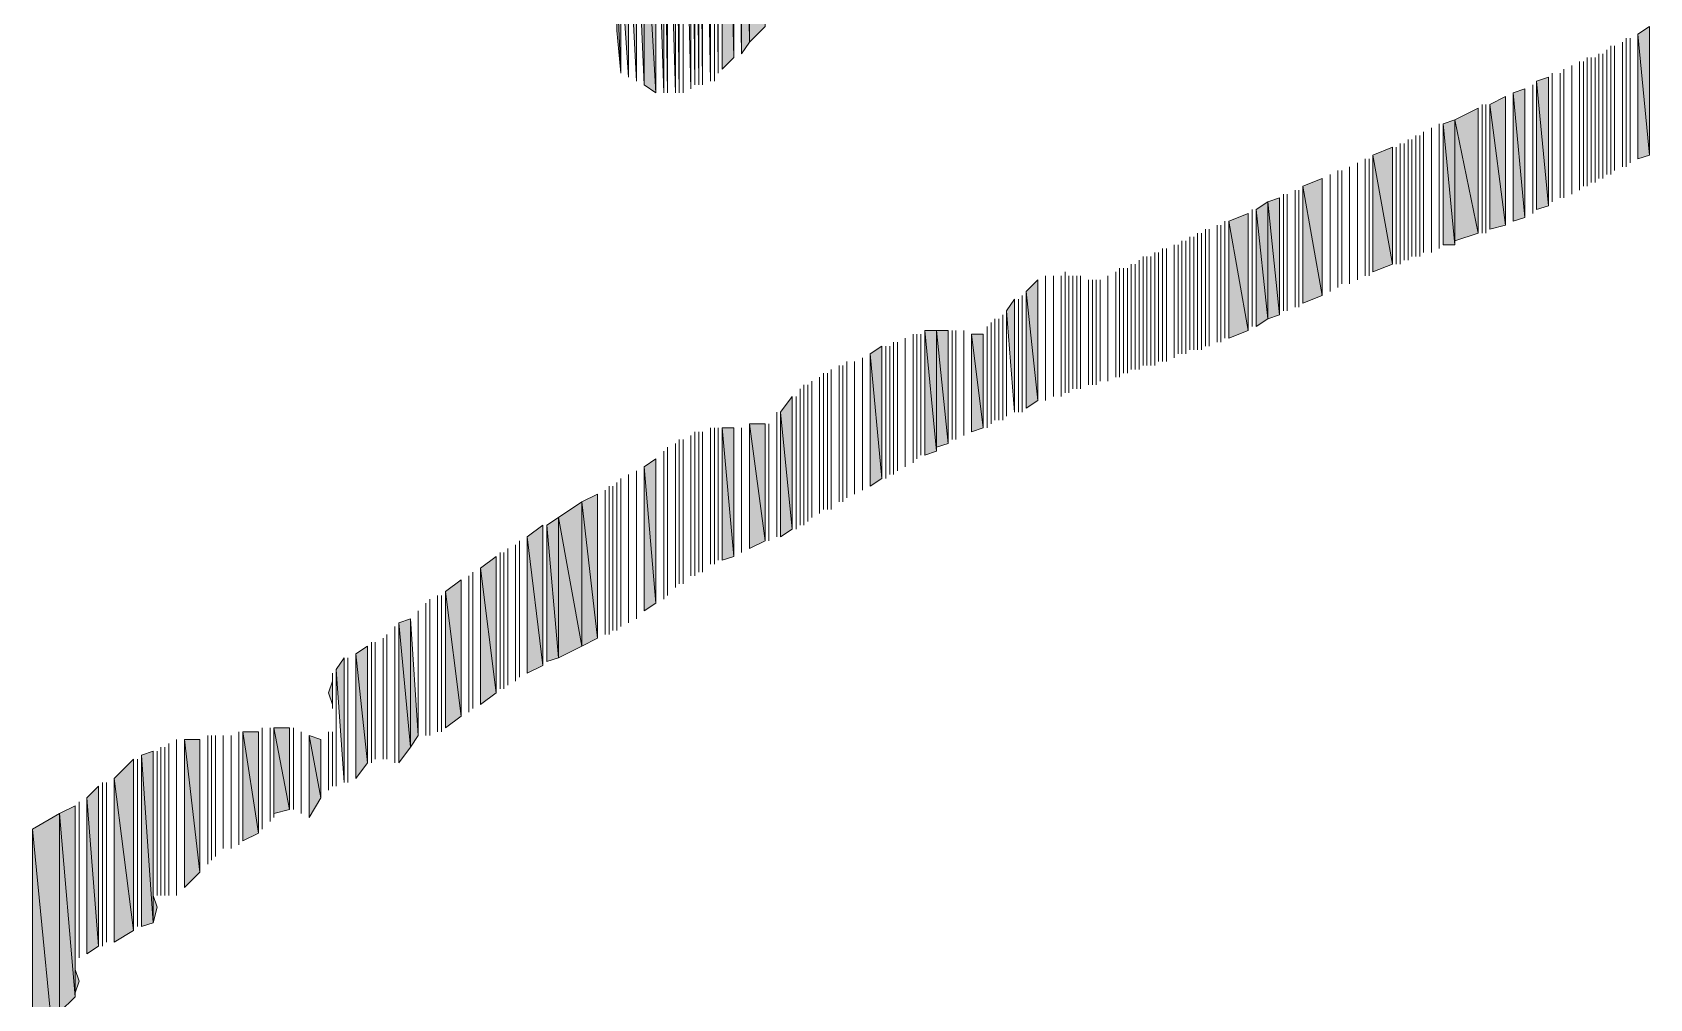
# Model space of a CAD drawing. Header units: millimetres. Extents: x -30643 to 86172, y -19411 to 63186.
# Drawn here: x 82492.8 to 82784.9, y -472.2 to -297.7 of the extents above; entities that cross this region are included whole.
import ezdxf

# ---------------------------------------------------------------- set-up
doc = ezdxf.new("R2010")
doc.units = ezdxf.units.MM

msp = doc.modelspace()

# ---------------------------------------------------------------- hatches: boundary and pattern name
h = msp.add_hatch(color=0)
h.dxf.hatch_style = 2
h.paths.add_polyline_path([(82622.3, -299.45), (82622.3, -202.34), (82620.89, -206.56)])
h = msp.add_hatch(color=0)
h.dxf.hatch_style = 2
h.paths.add_polyline_path([(82622.3, -299.45), (82625.12, -296.63), (82622.3, -202.34)])
h = msp.add_hatch(color=0)
h.dxf.hatch_style = 2
h.paths.add_polyline_path([(82620.89, -301.56), (82620.89, -206.56), (82619.49, -208.67)])
h = msp.add_hatch(color=0)
h.dxf.hatch_style = 2
h.paths.add_polyline_path([(82620.89, -301.56), (82622.3, -299.45), (82620.89, -206.56)])
h = msp.add_hatch(color=0)
h.dxf.hatch_style = 2
h.paths.add_polyline_path([(82619.49, -302.26), (82619.49, -209.38), (82617.38, -215.71)])
h = msp.add_hatch(color=0)
h.dxf.hatch_style = 2
h.paths.add_polyline_path([(82617.38, -304.37), (82619.49, -302.26), (82617.38, -215.71)])
h = msp.add_hatch(color=0)
h.dxf.hatch_style = 2
h.paths.add_polyline_path([(82616.67, -305.08), (82616.67, -216.41), (82615.97, -220.64)])
h = msp.add_hatch(color=0)
h.dxf.hatch_style = 2
h.paths.add_polyline_path([(82615.27, -306.49), (82615.27, -223.45), (82613.86, -230.49)])
h = msp.add_hatch(color=0)
h.dxf.hatch_style = 2
h.paths.add_polyline_path([(82613.86, -307.19), (82613.86, -230.49), (82613.15, -233.3)])
h = msp.add_hatch(color=0)
h.dxf.hatch_style = 2
h.paths.add_polyline_path([(82613.15, -307.19), (82613.15, -233.3), (82612.45, -235.41)])
h = msp.add_hatch(color=0)
h.dxf.hatch_style = 2
h.paths.add_polyline_path([(82612.45, -307.19), (82612.45, -235.41), (82611.75, -241.04)])
h = msp.add_hatch(color=0)
h.dxf.hatch_style = 2
h.paths.add_polyline_path([(82611.75, -307.89), (82611.75, -241.04), (82610.34, -250.19)])
h = msp.add_hatch(color=0)
h.dxf.hatch_style = 2
h.paths.add_polyline_path([(82609.64, -308.6), (82609.64, -251.6), (82608.93, -255.12)])
h = msp.add_hatch(color=0)
h.dxf.hatch_style = 2
h.paths.add_polyline_path([(82608.93, -308.6), (82608.93, -255.12), (82607.52, -260.04)])
h = msp.add_hatch(color=0)
h.dxf.hatch_style = 2
h.paths.add_polyline_path([(82607.52, -308.6), (82607.52, -260.04), (82606.82, -262.86)])
h = msp.add_hatch(color=0)
h.dxf.hatch_style = 2
h.paths.add_polyline_path([(82606.82, -308.6), (82606.82, -262.86), (82605.41, -266.38)])
h = msp.add_hatch(color=0)
h.dxf.hatch_style = 2
h.paths.add_polyline_path([(82605.41, -308.6), (82605.41, -266.38), (82603.3, -272.01)])
h = msp.add_hatch(color=0)
h.dxf.hatch_style = 2
h.paths.add_polyline_path([(82603.3, -307.19), (82603.3, -272.01), (82601.9, -275.52)])
h = msp.add_hatch(color=0)
h.dxf.hatch_style = 2
h.paths.add_polyline_path([(82603.3, -307.19), (82605.41, -308.6), (82603.3, -272.01)])
h = msp.add_hatch(color=0)
h.dxf.hatch_style = 2
h.paths.add_polyline_path([(82601.9, -306.49), (82601.9, -275.52), (82600.49, -279.04)])
h = msp.add_hatch(color=0)
h.dxf.hatch_style = 2
h.paths.add_polyline_path([(82600.49, -305.78), (82600.49, -279.04), (82599.08, -285.38)])
h = msp.add_hatch(color=0)
h.dxf.hatch_style = 2
h.paths.add_polyline_path([(82599.08, -305.08), (82599.08, -285.38), (82598.38, -288.89)])
h = msp.add_hatch(color=0)
h.dxf.hatch_style = 2
h.paths.add_polyline_path([(82598.38, -297.34), (82599.08, -305.08), (82598.38, -288.89)])
h = msp.add_hatch(color=0)
h.dxf.hatch_style = 2
h.paths.add_polyline_path([(82784.85, -319.86), (82784.85, -296.63), (82782.74, -298.04)])
h = msp.add_hatch(color=0)
h.dxf.hatch_style = 2
h.paths.add_polyline_path([(82782.74, -320.56), (82784.85, -319.86), (82782.74, -298.04)])
h = msp.add_hatch(color=0)
h.dxf.hatch_style = 2
h.paths.add_polyline_path([(82766.56, -329), (82766.56, -305.78), (82764.45, -306.49)])
h = msp.add_hatch(color=0)
h.dxf.hatch_style = 2
h.paths.add_polyline_path([(82764.45, -329.71), (82766.56, -329), (82764.45, -306.49)])
h = msp.add_hatch(color=0)
h.dxf.hatch_style = 2
h.paths.add_polyline_path([(82758.82, -332.52), (82758.82, -309.3), (82756, -310.71)])
h = msp.add_hatch(color=0)
h.dxf.hatch_style = 2
h.paths.add_polyline_path([(82762.33, -331.11), (82762.33, -307.89), (82760.22, -308.6)])
h = msp.add_hatch(color=0)
h.dxf.hatch_style = 2
h.paths.add_polyline_path([(82760.22, -331.82), (82762.33, -331.11), (82760.22, -308.6)])
h = msp.add_hatch(color=0)
h.dxf.hatch_style = 2
h.paths.add_polyline_path([(82753.89, -333.93), (82753.89, -311.41), (82749.67, -313.52)])
h = msp.add_hatch(color=0)
h.dxf.hatch_style = 2
h.paths.add_polyline_path([(82756, -333.23), (82758.82, -332.52), (82756, -310.71)])
h = msp.add_hatch(color=0)
h.dxf.hatch_style = 2
h.paths.add_polyline_path([(82749.67, -336.04), (82749.67, -313.52), (82747.56, -314.23)])
h = msp.add_hatch(color=0)
h.dxf.hatch_style = 2
h.paths.add_polyline_path([(82747.56, -336.04), (82749.67, -336.04), (82747.56, -314.23)])
h = msp.add_hatch(color=0)
h.dxf.hatch_style = 2
h.paths.add_polyline_path([(82749.67, -335.34), (82753.89, -333.93), (82749.67, -313.52)])
h = msp.add_hatch(color=0)
h.dxf.hatch_style = 2
h.paths.add_polyline_path([(82738.41, -339.56), (82738.41, -318.45), (82734.89, -319.86)])
h = msp.add_hatch(color=0)
h.dxf.hatch_style = 2
h.paths.add_polyline_path([(82734.89, -340.97), (82738.41, -339.56), (82734.89, -319.86)])
h = msp.add_hatch(color=0)
h.dxf.hatch_style = 2
h.paths.add_polyline_path([(82725.74, -345.19), (82725.74, -324.08), (82722.22, -325.49)])
h = msp.add_hatch(color=0)
h.dxf.hatch_style = 2
h.paths.add_polyline_path([(82722.22, -346.6), (82725.74, -345.19), (82722.22, -325.49)])
h = msp.add_hatch(color=0)
h.dxf.hatch_style = 2
h.paths.add_polyline_path([(82715.89, -349.41), (82715.89, -328.3), (82713.78, -329.71)])
h = msp.add_hatch(color=0)
h.dxf.hatch_style = 2
h.paths.add_polyline_path([(82713.78, -350.82), (82715.89, -349.41), (82713.78, -329.71)])
h = msp.add_hatch(color=0)
h.dxf.hatch_style = 2
h.paths.add_polyline_path([(82718, -348.71), (82718, -327.6), (82715.89, -328.3)])
h = msp.add_hatch(color=0)
h.dxf.hatch_style = 2
h.paths.add_polyline_path([(82715.89, -349.41), (82718, -348.71), (82715.89, -328.3)])
h = msp.add_hatch(color=0)
h.dxf.hatch_style = 2
h.paths.add_polyline_path([(82712.37, -351.52), (82712.37, -330.41), (82708.85, -331.82)])
h = msp.add_hatch(color=0)
h.dxf.hatch_style = 2
h.paths.add_polyline_path([(82708.85, -352.93), (82712.37, -351.52), (82708.85, -331.82)])
h = msp.add_hatch(color=0)
h.dxf.hatch_style = 2
h.paths.add_polyline_path([(82674.37, -364.19), (82674.37, -342.37), (82672.26, -344.48)])
h = msp.add_hatch(color=0)
h.dxf.hatch_style = 2
h.paths.add_polyline_path([(82672.26, -365.59), (82674.37, -364.19), (82672.26, -344.48)])
h = msp.add_hatch(color=0)
h.dxf.hatch_style = 2
h.paths.add_polyline_path([(82670.15, -366.3), (82670.15, -345.89), (82668.75, -348)])
h = msp.add_hatch(color=0)
h.dxf.hatch_style = 2
h.paths.add_polyline_path([(82653.97, -374.04), (82656.08, -373.34), (82653.97, -351.52)])
h = msp.add_hatch(color=0)
h.dxf.hatch_style = 2
h.paths.add_polyline_path([(82656.08, -373.34), (82656.08, -351.52), (82653.97, -351.52)])
h = msp.add_hatch(color=0)
h.dxf.hatch_style = 2
h.paths.add_polyline_path([(82656.08, -372.63), (82658.19, -371.93), (82656.08, -351.52)])
h = msp.add_hatch(color=0)
h.dxf.hatch_style = 2
h.paths.add_polyline_path([(82658.19, -371.93), (82658.19, -351.52), (82656.08, -351.52)])
h = msp.add_hatch(color=0)
h.dxf.hatch_style = 2
h.paths.add_polyline_path([(82662.41, -369.82), (82664.52, -369.11), (82662.41, -352.22)])
h = msp.add_hatch(color=0)
h.dxf.hatch_style = 2
h.paths.add_polyline_path([(82664.52, -369.11), (82664.52, -352.22), (82662.41, -352.22)])
h = msp.add_hatch(color=0)
h.dxf.hatch_style = 2
h.paths.add_polyline_path([(82646.23, -378.26), (82646.23, -354.34), (82644.12, -355.74)])
h = msp.add_hatch(color=0)
h.dxf.hatch_style = 2
h.paths.add_polyline_path([(82644.12, -379.67), (82646.23, -378.26), (82644.12, -355.74)])
h = msp.add_hatch(color=0)
h.dxf.hatch_style = 2
h.paths.add_polyline_path([(82630.04, -387.41), (82630.04, -363.48), (82627.93, -366.3)])
h = msp.add_hatch(color=0)
h.dxf.hatch_style = 2
h.paths.add_polyline_path([(82627.93, -388.82), (82630.04, -387.41), (82627.93, -366.3)])
h = msp.add_hatch(color=0)
h.dxf.hatch_style = 2
h.paths.add_polyline_path([(82617.38, -393.04), (82619.49, -392.33), (82617.38, -369.11)])
h = msp.add_hatch(color=0)
h.dxf.hatch_style = 2
h.paths.add_polyline_path([(82619.49, -392.33), (82619.49, -369.11), (82617.38, -369.11)])
h = msp.add_hatch(color=0)
h.dxf.hatch_style = 2
h.paths.add_polyline_path([(82622.3, -390.93), (82625.12, -389.52), (82622.3, -368.41)])
h = msp.add_hatch(color=0)
h.dxf.hatch_style = 2
h.paths.add_polyline_path([(82625.12, -389.52), (82625.12, -368.41), (82622.3, -368.41)])
h = msp.add_hatch(color=0)
h.dxf.hatch_style = 2
h.paths.add_polyline_path([(82605.41, -400.78), (82605.41, -374.74), (82603.3, -376.15)])
h = msp.add_hatch(color=0)
h.dxf.hatch_style = 2
h.paths.add_polyline_path([(82603.3, -402.19), (82605.41, -400.78), (82603.3, -376.15)])
h = msp.add_hatch(color=0)
h.dxf.hatch_style = 2
h.paths.add_polyline_path([(82592.04, -408.52), (82592.04, -382.48), (82587.82, -385.3)])
h = msp.add_hatch(color=0)
h.dxf.hatch_style = 2
h.paths.add_polyline_path([(82594.86, -407.11), (82594.86, -381.08), (82592.04, -382.48)])
h = msp.add_hatch(color=0)
h.dxf.hatch_style = 2
h.paths.add_polyline_path([(82592.04, -408.52), (82594.86, -407.11), (82592.04, -382.48)])
h = msp.add_hatch(color=0)
h.dxf.hatch_style = 2
h.paths.add_polyline_path([(82587.82, -410.63), (82587.82, -385.3), (82585.71, -386.71)])
h = msp.add_hatch(color=0)
h.dxf.hatch_style = 2
h.paths.add_polyline_path([(82587.82, -410.63), (82592.04, -408.52), (82587.82, -385.3)])
h = msp.add_hatch(color=0)
h.dxf.hatch_style = 2
h.paths.add_polyline_path([(82585.01, -412.04), (82585.01, -386.71), (82582.19, -388.82)])
h = msp.add_hatch(color=0)
h.dxf.hatch_style = 2
h.paths.add_polyline_path([(82585.71, -411.33), (82587.82, -410.63), (82585.71, -386.71)])
h = msp.add_hatch(color=0)
h.dxf.hatch_style = 2
h.paths.add_polyline_path([(82582.19, -413.44), (82585.01, -412.04), (82582.19, -388.82)])
h = msp.add_hatch(color=0)
h.dxf.hatch_style = 2
h.paths.add_polyline_path([(82576.56, -416.96), (82576.56, -392.33), (82573.75, -394.45)])
h = msp.add_hatch(color=0)
h.dxf.hatch_style = 2
h.paths.add_polyline_path([(82570.23, -421.19), (82570.23, -396.56), (82567.42, -398.67)])
h = msp.add_hatch(color=0)
h.dxf.hatch_style = 2
h.paths.add_polyline_path([(82573.75, -419.07), (82576.56, -416.96), (82573.75, -394.45)])
h = msp.add_hatch(color=0)
h.dxf.hatch_style = 2
h.paths.add_polyline_path([(82567.42, -423.3), (82570.23, -421.19), (82567.42, -398.67)])
h = msp.add_hatch(color=0)
h.dxf.hatch_style = 2
h.paths.add_polyline_path([(82561.08, -426.81), (82561.08, -403.59), (82558.97, -404.3)])
h = msp.add_hatch(color=0)
h.dxf.hatch_style = 2
h.paths.add_polyline_path([(82558.97, -429.63), (82561.08, -426.81), (82558.97, -404.3)])
h = msp.add_hatch(color=0)
h.dxf.hatch_style = 2
h.paths.add_polyline_path([(82561.08, -426.81), (82562.49, -424.7), (82561.08, -403.59)])
h = msp.add_hatch(color=0)
h.dxf.hatch_style = 2
h.paths.add_polyline_path([(82553.34, -429.63), (82553.34, -408.52), (82551.23, -409.93)])
h = msp.add_hatch(color=0)
h.dxf.hatch_style = 2
h.paths.add_polyline_path([(82549.12, -433.15), (82549.12, -410.63), (82547.71, -412.74)])
h = msp.add_hatch(color=0)
h.dxf.hatch_style = 2
h.paths.add_polyline_path([(82551.23, -432.44), (82553.34, -429.63), (82551.23, -409.93)])
h = msp.add_hatch(color=0)
h.dxf.hatch_style = 2
h.paths.add_polyline_path([(82547.01, -419.07), (82547.01, -414.85), (82546.3, -416.96)])
h = msp.add_hatch(color=0)
h.dxf.hatch_style = 2
h.paths.add_polyline_path([(82536.45, -438.78), (82539.27, -438.07), (82536.45, -423.3)])
h = msp.add_hatch(color=0)
h.dxf.hatch_style = 2
h.paths.add_polyline_path([(82539.27, -438.07), (82539.27, -423.3), (82536.45, -423.3)])
h = msp.add_hatch(color=0)
h.dxf.hatch_style = 2
h.paths.add_polyline_path([(82547.71, -433.85), (82547.71, -421.19), (82547.71, -423.3)])
h = msp.add_hatch(color=0)
h.dxf.hatch_style = 2
h.paths.add_polyline_path([(82520.27, -452.15), (82523.08, -449.33), (82520.27, -425.41)])
h = msp.add_hatch(color=0)
h.dxf.hatch_style = 2
h.paths.add_polyline_path([(82523.08, -449.33), (82523.08, -425.41), (82520.27, -425.41)])
h = msp.add_hatch(color=0)
h.dxf.hatch_style = 2
h.paths.add_polyline_path([(82530.82, -443.7), (82533.64, -442.3), (82530.82, -424)])
h = msp.add_hatch(color=0)
h.dxf.hatch_style = 2
h.paths.add_polyline_path([(82533.64, -442.3), (82533.64, -424), (82530.82, -424)])
h = msp.add_hatch(color=0)
h.dxf.hatch_style = 2
h.paths.add_polyline_path([(82542.79, -439.48), (82544.9, -435.96), (82542.79, -424.7)])
h = msp.add_hatch(color=0)
h.dxf.hatch_style = 2
h.paths.add_polyline_path([(82544.9, -435.96), (82544.9, -425.41), (82542.79, -424.7)])
h = msp.add_hatch(color=0)
h.dxf.hatch_style = 2
h.paths.add_polyline_path([(82511.12, -459.89), (82511.12, -428.93), (82507.6, -432.44)])
h = msp.add_hatch(color=0)
h.dxf.hatch_style = 2
h.paths.add_polyline_path([(82514.64, -458.48), (82514.64, -427.52), (82512.53, -428.22)])
h = msp.add_hatch(color=0)
h.dxf.hatch_style = 2
h.paths.add_polyline_path([(82512.53, -459.18), (82514.64, -458.48), (82512.53, -428.22)])
h = msp.add_hatch(color=0)
h.dxf.hatch_style = 2
h.paths.add_polyline_path([(82504.79, -462.7), (82504.79, -433.85), (82502.68, -435.96)])
h = msp.add_hatch(color=0)
h.dxf.hatch_style = 2
h.paths.add_polyline_path([(82507.6, -462), (82511.12, -459.89), (82507.6, -432.44)])
h = msp.add_hatch(color=0)
h.dxf.hatch_style = 2
h.paths.add_polyline_path([(82500.57, -471.85), (82500.57, -437.37), (82497.75, -438.78)])
h = msp.add_hatch(color=0)
h.dxf.hatch_style = 2
h.paths.add_polyline_path([(82502.68, -464.11), (82504.79, -462.7), (82502.68, -435.96)])
h = msp.add_hatch(color=0)
h.dxf.hatch_style = 2
h.paths.add_polyline_path([(82497.75, -491.55), (82497.75, -438.78), (82492.83, -441.59)])
h = msp.add_hatch(color=0)
h.dxf.hatch_style = 2
h.paths.add_polyline_path([(82497.75, -474.67), (82500.57, -471.85), (82497.75, -438.78)])
h = msp.add_hatch(color=0)
h.dxf.hatch_style = 2
h.paths.add_polyline_path([(82492.83, -490.85), (82497.75, -491.55), (82492.83, -441.59)])
h = msp.add_hatch(color=0)
h.dxf.hatch_style = 2
h.paths.add_polyline_path([(82514.64, -458.48), (82515.34, -455.67), (82514.64, -453.55)])
h = msp.add_hatch(color=0)
h.dxf.hatch_style = 2
h.paths.add_polyline_path([(82500.57, -471.15), (82501.27, -469.04), (82500.57, -466.92)])

# ---------------------------------------------------------------- linework, layer by layer
at = {"color": 0, "lineweight": 0}
for points in [[(82622.3, -299.45), (82622.3, -202.34), (82620.89, -206.56)], [(82622.3, -299.45), (82625.12, -296.63), (82622.3, -202.34)], [(82620.89, -301.56), (82620.89, -206.56), (82619.49, -208.67)], [(82620.89, -301.56), (82622.3, -299.45), (82620.89, -206.56)], [(82619.49, -302.26), (82619.49, -209.38), (82617.38, -215.71)], [(82619.49, -302.26), (82619.49, -208.67)], [(82619.49, -302.26), (82619.49, -208.67)], [(82619.49, -302.26), (82619.49, -209.38)], [(82617.38, -304.37), (82617.38, -215.71)], [(82617.38, -304.37), (82619.49, -302.26), (82617.38, -215.71)], [(82616.67, -305.08), (82616.67, -216.41), (82615.97, -220.64)], [(82616.67, -305.08), (82616.67, -216.41)], [(82615.97, -305.78), (82615.97, -220.64)], [(82615.97, -305.78), (82615.97, -220.64)], [(82615.27, -306.49), (82615.27, -223.45), (82613.86, -230.49)], [(82615.27, -306.49), (82615.27, -223.45)], [(82615.97, -306.49), (82615.97, -222.04)], [(82615.97, -306.49), (82615.97, -222.04)], [(82613.86, -307.19), (82613.86, -230.49), (82613.15, -233.3)], [(82613.86, -307.19), (82613.86, -230.49)], [(82613.15, -307.19), (82613.15, -233.3), (82612.45, -235.41)], [(82613.15, -307.19), (82613.15, -233.3)], [(82612.45, -307.19), (82612.45, -235.41), (82611.75, -241.04)], [(82612.45, -307.19), (82612.45, -235.41)], [(82611.75, -307.89), (82611.75, -241.04), (82610.34, -250.19)], [(82611.75, -307.89), (82611.75, -241.04)], [(82609.64, -308.6), (82609.64, -250.9)], [(82609.64, -308.6), (82609.64, -250.9)], [(82609.64, -308.6), (82609.64, -250.9)], [(82609.64, -308.6), (82609.64, -250.9)], [(82610.34, -308.6), (82610.34, -250.19)], [(82610.34, -308.6), (82610.34, -250.19)], [(82609.64, -308.6), (82609.64, -251.6), (82608.93, -255.12)], [(82609.64, -308.6), (82609.64, -251.6)], [(82608.93, -308.6), (82608.93, -255.12), (82607.52, -260.04)], [(82608.93, -308.6), (82608.93, -255.12)], [(82607.52, -308.6), (82607.52, -260.04), (82606.82, -262.86)], [(82607.52, -308.6), (82607.52, -260.04)], [(82606.82, -308.6), (82606.82, -262.86), (82605.41, -266.38)], [(82606.82, -308.6), (82606.82, -262.86)], [(82605.41, -308.6), (82605.41, -266.38), (82603.3, -272.01)], [(82605.41, -308.6), (82605.41, -266.38)], [(82603.3, -307.19), (82603.3, -272.01), (82601.9, -275.52)], [(82603.3, -307.19), (82605.41, -308.6), (82603.3, -272.01)], [(82601.9, -306.49), (82601.9, -275.52), (82600.49, -279.04)], [(82601.9, -306.49), (82601.9, -275.52)], [(82600.49, -305.78), (82600.49, -279.04), (82599.08, -285.38)], [(82600.49, -305.78), (82600.49, -279.04)], [(82600.49, -305.78), (82600.49, -279.04)], [(82600.49, -305.78), (82600.49, -279.04)], [(82599.08, -305.08), (82599.08, -285.38), (82598.38, -288.89)], [(82599.08, -305.08), (82599.08, -285.38)], [(82598.38, -297.34), (82599.08, -305.08), (82598.38, -288.89)], [(82784.85, -319.86), (82784.85, -296.63), (82782.74, -298.04)], [(82784.85, -319.86), (82784.85, -296.63)], [(82777.82, -322.67), (82777.82, -300.15)], [(82777.82, -322.67), (82777.82, -300.15)], [(82778.52, -322.67), (82778.52, -300.15)], [(82778.52, -322.67), (82778.52, -300.15)], [(82779.93, -321.97), (82779.93, -299.45)], [(82779.93, -321.97), (82779.93, -299.45)], [(82779.93, -321.97), (82779.93, -299.45)], [(82779.93, -321.97), (82779.93, -299.45)], [(82780.63, -321.97), (82780.63, -298.75)], [(82780.63, -321.97), (82780.63, -298.75)], [(82780.63, -321.26), (82780.63, -298.75)], [(82780.63, -321.26), (82780.63, -298.75)], [(82781.33, -321.26), (82781.33, -298.75)], [(82781.33, -321.26), (82781.33, -298.75)], [(82782.74, -320.56), (82782.74, -298.04)], [(82782.74, -320.56), (82784.85, -319.86), (82782.74, -298.04)], [(82770.78, -326.89), (82770.78, -303.67)], [(82770.78, -326.89), (82770.78, -303.67)], [(82770.78, -326.89), (82770.78, -303.67)], [(82770.78, -326.89), (82770.78, -303.67)], [(82772.19, -326.19), (82772.19, -302.97)], [(82772.19, -326.19), (82772.19, -302.97)], [(82772.89, -325.49), (82772.89, -302.97)], [(82772.89, -325.49), (82772.89, -302.97)], [(82773.59, -325.49), (82773.59, -302.26)], [(82773.59, -325.49), (82773.59, -302.26)], [(82774.3, -324.78), (82774.3, -302.26)], [(82774.3, -324.78), (82774.3, -302.26)], [(82775, -324.78), (82775, -302.26)], [(82775, -324.78), (82775, -302.26)], [(82775, -324.78), (82775, -302.26)], [(82775, -324.78), (82775, -302.26)], [(82775.7, -324.08), (82775.7, -301.56)], [(82775.7, -324.08), (82775.7, -301.56)], [(82775.7, -324.08), (82775.7, -301.56)], [(82775.7, -324.08), (82775.7, -301.56)], [(82775.7, -324.08), (82775.7, -301.56)], [(82775.7, -324.08), (82775.7, -301.56)], [(82775.7, -324.08), (82775.7, -301.56)], [(82775.7, -324.08), (82775.7, -301.56)], [(82776.41, -324.08), (82776.41, -301.56)], [(82776.41, -324.08), (82776.41, -301.56)], [(82777.11, -323.37), (82777.11, -300.86)], [(82777.11, -323.37), (82777.11, -300.86)], [(82777.11, -323.37), (82777.11, -300.86)], [(82777.11, -323.37), (82777.11, -300.86)], [(82777.82, -323.37), (82777.82, -300.86)], [(82777.82, -323.37), (82777.82, -300.86)], [(82777.82, -323.37), (82777.82, -300.86)], [(82777.82, -323.37), (82777.82, -300.86)], [(82766.56, -329), (82766.56, -305.78), (82764.45, -306.49)], [(82764.45, -329.71), (82764.45, -306.49)], [(82764.45, -329.71), (82766.56, -329), (82764.45, -306.49)], [(82766.56, -329), (82766.56, -305.78)], [(82766.56, -328.3), (82766.56, -305.78)], [(82766.56, -328.3), (82766.56, -305.78)], [(82767.26, -328.3), (82767.26, -305.08)], [(82767.26, -328.3), (82767.26, -305.08)], [(82767.26, -328.3), (82767.26, -305.78)], [(82767.26, -328.3), (82767.26, -305.78)], [(82768.67, -327.6), (82768.67, -305.08)], [(82768.67, -327.6), (82768.67, -305.08)], [(82769.37, -327.6), (82769.37, -304.37)], [(82769.37, -327.6), (82769.37, -304.37)], [(82769.37, -327.6), (82769.37, -304.37)], [(82769.37, -327.6), (82769.37, -304.37)], [(82769.37, -326.89), (82769.37, -304.37)], [(82769.37, -326.89), (82769.37, -304.37)], [(82758.82, -332.52), (82758.82, -309.3), (82756, -310.71)], [(82758.82, -332.52), (82758.82, -309.3)], [(82762.33, -331.11), (82762.33, -307.89), (82760.22, -308.6)], [(82760.22, -331.82), (82760.22, -308.6)], [(82760.22, -331.82), (82762.33, -331.11), (82760.22, -308.6)], [(82762.33, -331.11), (82762.33, -307.89)], [(82762.33, -331.11), (82762.33, -307.89)], [(82762.33, -331.11), (82762.33, -307.89)], [(82762.33, -330.41), (82762.33, -307.89)], [(82762.33, -330.41), (82762.33, -307.89)], [(82763.74, -330.41), (82763.74, -307.19)], [(82763.74, -330.41), (82763.74, -307.19)], [(82753.89, -333.93), (82753.89, -311.41), (82749.67, -313.52)], [(82753.89, -333.93), (82753.89, -311.41)], [(82754.59, -333.93), (82754.59, -310.71)], [(82754.59, -333.93), (82754.59, -310.71)], [(82755.3, -333.93), (82755.3, -310.71)], [(82755.3, -333.93), (82755.3, -310.71)], [(82756, -333.23), (82756, -310.71)], [(82756, -333.23), (82758.82, -332.52), (82756, -310.71)], [(82745.45, -337.45), (82745.45, -314.93)], [(82745.45, -337.45), (82745.45, -314.93)], [(82746.85, -336.74), (82746.85, -314.23)], [(82746.85, -336.74), (82746.85, -314.23)], [(82746.85, -336.74), (82746.85, -314.93)], [(82746.85, -336.74), (82746.85, -314.93)], [(82749.67, -336.04), (82749.67, -313.52), (82747.56, -314.23)], [(82747.56, -336.04), (82747.56, -314.23)], [(82747.56, -336.04), (82749.67, -336.04), (82747.56, -314.23)], [(82749.67, -336.04), (82749.67, -313.52)], [(82749.67, -335.34), (82749.67, -313.52)], [(82749.67, -335.34), (82753.89, -333.93), (82749.67, -313.52)], [(82739.82, -339.56), (82739.82, -317.74)], [(82739.82, -339.56), (82739.82, -317.74)], [(82739.82, -339.56), (82739.82, -317.74)], [(82739.82, -339.56), (82739.82, -317.74)], [(82739.82, -338.86), (82739.82, -317.74)], [(82739.82, -338.86), (82739.82, -317.74)], [(82739.82, -338.86), (82739.82, -317.74)], [(82739.82, -338.86), (82739.82, -317.74)], [(82740.52, -338.86), (82740.52, -317.74)], [(82740.52, -338.86), (82740.52, -317.74)], [(82741.22, -338.86), (82741.22, -317.04)], [(82741.22, -338.86), (82741.22, -317.04)], [(82741.22, -338.86), (82741.22, -317.04)], [(82741.22, -338.86), (82741.22, -317.04)], [(82741.22, -338.86), (82741.22, -317.04)], [(82741.22, -338.86), (82741.22, -317.04)], [(82741.93, -338.15), (82741.93, -317.04)], [(82741.93, -338.15), (82741.93, -317.04)], [(82742.63, -338.15), (82742.63, -316.34)], [(82742.63, -338.15), (82742.63, -316.34)], [(82742.63, -338.15), (82742.63, -316.34)], [(82742.63, -338.15), (82742.63, -316.34)], [(82742.63, -338.15), (82742.63, -316.34)], [(82742.63, -338.15), (82742.63, -316.34)], [(82743.33, -338.15), (82743.33, -316.34)], [(82743.33, -338.15), (82743.33, -316.34)], [(82744.04, -337.45), (82744.04, -315.63)], [(82744.04, -337.45), (82744.04, -315.63)], [(82733.48, -341.67), (82733.48, -320.56)], [(82733.48, -341.67), (82733.48, -320.56)], [(82733.48, -341.67), (82733.48, -320.56)], [(82733.48, -341.67), (82733.48, -320.56)], [(82734.19, -341.67), (82734.19, -320.56)], [(82734.19, -341.67), (82734.19, -320.56)], [(82738.41, -339.56), (82738.41, -318.45), (82734.89, -319.86)], [(82734.89, -340.97), (82734.89, -319.86)], [(82734.89, -340.97), (82738.41, -339.56), (82734.89, -319.86)], [(82738.41, -339.56), (82738.41, -318.45)], [(82738.41, -339.56), (82738.41, -318.45)], [(82738.41, -339.56), (82738.41, -318.45)], [(82739.11, -339.56), (82739.11, -318.45)], [(82739.11, -339.56), (82739.11, -318.45)], [(82725.74, -345.19), (82725.74, -324.08), (82722.22, -325.49)], [(82725.74, -345.19), (82725.74, -324.08)], [(82727.15, -344.48), (82727.15, -323.37)], [(82727.15, -344.48), (82727.15, -323.37)], [(82728.56, -343.78), (82728.56, -322.67)], [(82728.56, -343.78), (82728.56, -322.67)], [(82729.26, -343.08), (82729.26, -322.67)], [(82729.26, -343.08), (82729.26, -322.67)], [(82730.67, -343.08), (82730.67, -321.97)], [(82730.67, -343.08), (82730.67, -321.97)], [(82730.67, -343.08), (82730.67, -321.97)], [(82730.67, -343.08), (82730.67, -321.97)], [(82732.08, -342.37), (82732.08, -321.26)], [(82732.08, -342.37), (82732.08, -321.26)], [(82718.71, -348), (82718.71, -326.89)], [(82718.71, -348), (82718.71, -326.89)], [(82719.41, -348), (82719.41, -326.89)], [(82719.41, -348), (82719.41, -326.89)], [(82720.82, -347.3), (82720.82, -326.19)], [(82720.82, -347.3), (82720.82, -326.19)], [(82720.82, -347.3), (82720.82, -326.19)], [(82720.82, -347.3), (82720.82, -326.19)], [(82721.52, -347.3), (82721.52, -326.19)], [(82721.52, -347.3), (82721.52, -326.19)], [(82722.22, -346.6), (82722.22, -325.49)], [(82722.22, -346.6), (82725.74, -345.19), (82722.22, -325.49)], [(82713.08, -350.82), (82713.08, -329.71)], [(82713.08, -350.82), (82713.08, -329.71)], [(82715.89, -349.41), (82715.89, -328.3), (82713.78, -329.71)], [(82713.78, -350.82), (82713.78, -329.71)], [(82713.78, -350.82), (82715.89, -349.41), (82713.78, -329.71)], [(82718, -348.71), (82718, -327.6), (82715.89, -328.3)], [(82715.89, -349.41), (82718, -348.71), (82715.89, -328.3)], [(82718, -348.71), (82718, -327.6)], [(82706.74, -353.63), (82706.74, -332.52)], [(82706.74, -353.63), (82706.74, -332.52)], [(82707.45, -353.63), (82707.45, -332.52)], [(82707.45, -353.63), (82707.45, -332.52)], [(82707.45, -353.63), (82707.45, -332.52)], [(82707.45, -353.63), (82707.45, -332.52)], [(82708.15, -352.93), (82708.15, -331.82)], [(82708.15, -352.93), (82708.15, -331.82)], [(82712.37, -351.52), (82712.37, -330.41), (82708.85, -331.82)], [(82708.85, -352.93), (82708.85, -331.82)], [(82708.85, -352.93), (82708.85, -331.82)], [(82708.85, -352.93), (82708.85, -331.82)], [(82708.85, -352.93), (82708.85, -331.82)], [(82708.85, -352.93), (82708.85, -331.82)], [(82708.85, -352.93), (82712.37, -351.52), (82708.85, -331.82)], [(82712.37, -351.52), (82712.37, -330.41)], [(82700.41, -355.74), (82700.41, -335.34)], [(82700.41, -355.74), (82700.41, -335.34)], [(82701.11, -355.74), (82701.11, -335.34)], [(82701.11, -355.74), (82701.11, -335.34)], [(82701.11, -355.74), (82701.11, -335.34)], [(82701.11, -355.74), (82701.11, -335.34)], [(82701.82, -355.04), (82701.82, -334.63)], [(82701.82, -355.04), (82701.82, -334.63)], [(82702.52, -355.04), (82702.52, -334.63)], [(82702.52, -355.04), (82702.52, -334.63)], [(82703.23, -355.04), (82703.23, -333.93)], [(82703.23, -355.04), (82703.23, -333.93)], [(82703.23, -355.04), (82703.23, -334.63)], [(82703.23, -355.04), (82703.23, -334.63)], [(82703.93, -355.04), (82703.93, -333.93)], [(82703.93, -355.04), (82703.93, -333.93)], [(82703.93, -354.34), (82703.93, -333.93)], [(82703.93, -354.34), (82703.93, -333.93)], [(82704.63, -354.34), (82704.63, -333.23)], [(82704.63, -354.34), (82704.63, -333.23)], [(82705.34, -354.34), (82705.34, -333.23)], [(82705.34, -354.34), (82705.34, -333.23)], [(82693.37, -357.85), (82693.37, -338.15)], [(82693.37, -357.85), (82693.37, -338.15)], [(82694.08, -357.85), (82694.08, -338.15)], [(82694.08, -357.85), (82694.08, -338.15)], [(82694.08, -357.85), (82694.08, -338.15)], [(82694.08, -357.85), (82694.08, -338.15)], [(82694.78, -357.85), (82694.78, -338.15)], [(82694.78, -357.85), (82694.78, -338.15)], [(82694.78, -357.85), (82694.78, -338.15)], [(82694.78, -357.85), (82694.78, -338.15)], [(82694.78, -357.85), (82694.78, -338.15)], [(82694.78, -357.85), (82694.78, -338.15)], [(82695.48, -357.85), (82695.48, -337.45)], [(82695.48, -357.85), (82695.48, -337.45)], [(82695.48, -357.15), (82695.48, -337.45)], [(82695.48, -357.15), (82695.48, -337.45)], [(82696.19, -357.15), (82696.19, -337.45)], [(82696.19, -357.15), (82696.19, -337.45)], [(82696.19, -357.15), (82696.19, -337.45)], [(82696.19, -357.15), (82696.19, -337.45)], [(82696.89, -357.15), (82696.89, -336.74)], [(82696.89, -357.15), (82696.89, -336.74)], [(82696.89, -357.15), (82696.89, -336.74)], [(82696.89, -357.15), (82696.89, -336.74)], [(82697.6, -357.15), (82697.6, -336.74)], [(82697.6, -357.15), (82697.6, -336.74)], [(82699, -356.45), (82699, -336.04)], [(82699, -356.45), (82699, -336.04)], [(82699.71, -355.74), (82699.71, -336.04)], [(82699.71, -355.74), (82699.71, -336.04)], [(82699.71, -355.74), (82699.71, -336.04)], [(82699.71, -355.74), (82699.71, -336.04)], [(82675.78, -364.19), (82675.78, -341.67)], [(82675.78, -364.19), (82675.78, -341.67)], [(82677.19, -363.48), (82677.19, -341.67)], [(82677.19, -363.48), (82677.19, -341.67)], [(82677.19, -363.48), (82677.19, -341.67)], [(82677.19, -363.48), (82677.19, -341.67)], [(82678.6, -363.48), (82678.6, -341.67)], [(82678.6, -363.48), (82678.6, -341.67)], [(82678.6, -363.48), (82678.6, -341.67)], [(82678.6, -363.48), (82678.6, -341.67)], [(82679.3, -362.78), (82679.3, -340.97)], [(82679.3, -362.78), (82679.3, -340.97)], [(82679.3, -362.78), (82679.3, -341.67)], [(82679.3, -362.78), (82679.3, -341.67)], [(82680, -362.78), (82680, -341.67)], [(82680, -362.78), (82680, -341.67)], [(82680, -362.78), (82680, -341.67)], [(82680, -362.78), (82680, -341.67)], [(82680.71, -362.08), (82680.71, -341.67)], [(82680.71, -362.08), (82680.71, -341.67)], [(82680.71, -362.08), (82680.71, -341.67)], [(82680.71, -362.08), (82680.71, -341.67)], [(82681.41, -362.08), (82681.41, -341.67)], [(82681.41, -362.08), (82681.41, -341.67)], [(82682.11, -362.08), (82682.11, -341.67)], [(82682.11, -362.08), (82682.11, -341.67)], [(82682.11, -362.08), (82682.11, -341.67)], [(82682.11, -362.08), (82682.11, -341.67)], [(82687.04, -360.67), (82687.04, -341.67)], [(82687.04, -360.67), (82687.04, -341.67)], [(82688.45, -359.97), (82688.45, -340.97)], [(82688.45, -359.97), (82688.45, -340.97)], [(82689.15, -359.97), (82689.15, -340.26)], [(82689.15, -359.97), (82689.15, -340.26)], [(82689.15, -359.97), (82689.15, -340.26)], [(82689.15, -359.97), (82689.15, -340.26)], [(82689.15, -359.97), (82689.15, -340.26)], [(82689.15, -359.97), (82689.15, -340.26)], [(82689.15, -359.97), (82689.15, -340.26)], [(82689.15, -359.97), (82689.15, -340.26)], [(82689.15, -359.26), (82689.15, -340.26)], [(82689.15, -359.26), (82689.15, -340.26)], [(82689.86, -359.26), (82689.86, -340.26)], [(82689.86, -359.26), (82689.86, -340.26)], [(82690.56, -359.26), (82690.56, -340.26)], [(82690.56, -359.26), (82690.56, -340.26)], [(82691.26, -358.56), (82691.26, -339.56)], [(82691.26, -358.56), (82691.26, -339.56)], [(82691.26, -358.56), (82691.26, -339.56)], [(82691.26, -358.56), (82691.26, -339.56)], [(82691.97, -358.56), (82691.97, -339.56)], [(82691.97, -358.56), (82691.97, -339.56)], [(82691.97, -358.56), (82691.97, -339.56)], [(82691.97, -358.56), (82691.97, -339.56)], [(82692.67, -358.56), (82692.67, -338.86)], [(82692.67, -358.56), (82692.67, -338.86)], [(82692.67, -358.56), (82692.67, -338.86)], [(82692.67, -358.56), (82692.67, -338.86)], [(82674.37, -364.19), (82674.37, -342.37), (82672.26, -344.48)], [(82672.26, -365.59), (82672.26, -344.48)], [(82672.26, -365.59), (82674.37, -364.19), (82672.26, -344.48)], [(82674.37, -364.19), (82674.37, -342.37)], [(82674.37, -364.19), (82674.37, -342.37)], [(82674.37, -364.19), (82674.37, -342.37)], [(82674.37, -364.19), (82674.37, -342.37)], [(82674.37, -364.19), (82674.37, -342.37)], [(82683.52, -361.37), (82683.52, -342.37)], [(82683.52, -361.37), (82683.52, -342.37)], [(82684.23, -361.37), (82684.23, -342.37)], [(82684.23, -361.37), (82684.23, -342.37)], [(82684.23, -361.37), (82684.23, -342.37)], [(82684.23, -361.37), (82684.23, -342.37)], [(82684.93, -361.37), (82684.93, -342.37)], [(82684.93, -361.37), (82684.93, -342.37)], [(82684.93, -360.67), (82684.93, -342.37)], [(82684.93, -360.67), (82684.93, -342.37)], [(82685.63, -360.67), (82685.63, -342.37)], [(82685.63, -360.67), (82685.63, -342.37)], [(82670.15, -366.3), (82670.15, -345.89), (82668.75, -348)], [(82670.15, -366.3), (82670.15, -345.89)], [(82670.86, -366.3), (82670.86, -345.89)], [(82670.86, -366.3), (82670.86, -345.89)], [(82671.56, -366.3), (82671.56, -345.19)], [(82671.56, -366.3), (82671.56, -345.19)], [(82665.93, -368.41), (82665.93, -350.11)], [(82665.93, -368.41), (82665.93, -350.11)], [(82666.63, -367.71), (82666.63, -349.41)], [(82666.63, -367.71), (82666.63, -349.41)], [(82667.34, -367.71), (82667.34, -349.41)], [(82667.34, -367.71), (82667.34, -349.41)], [(82667.34, -367.71), (82667.34, -349.41)], [(82667.34, -367.71), (82667.34, -349.41)], [(82668.04, -367.71), (82668.04, -348.71)], [(82668.04, -367.71), (82668.04, -348.71)], [(82668.75, -367), (82668.75, -348)], [(82668.75, -367), (82668.75, -348)], [(82650.45, -376.15), (82650.45, -352.93)], [(82650.45, -376.15), (82650.45, -352.93)], [(82651.86, -375.45), (82651.86, -352.22)], [(82651.86, -375.45), (82651.86, -352.22)], [(82651.86, -375.45), (82651.86, -352.22)], [(82651.86, -375.45), (82651.86, -352.22)], [(82651.86, -375.45), (82651.86, -352.22)], [(82651.86, -375.45), (82651.86, -352.22)], [(82652.56, -374.74), (82652.56, -352.22)], [(82652.56, -374.74), (82652.56, -352.22)], [(82653.26, -374.04), (82653.26, -352.22)], [(82653.26, -374.04), (82653.26, -352.22)], [(82653.26, -374.04), (82653.26, -352.22)], [(82653.26, -374.04), (82653.26, -352.22)], [(82653.26, -374.04), (82653.26, -352.22)], [(82653.26, -374.04), (82653.26, -352.22)], [(82653.97, -374.04), (82653.97, -351.52)], [(82653.97, -374.04), (82656.08, -373.34), (82653.97, -351.52)], [(82656.08, -373.34), (82656.08, -351.52), (82653.97, -351.52)], [(82656.08, -373.34), (82656.08, -351.52)], [(82656.08, -373.34), (82656.08, -351.52)], [(82656.08, -373.34), (82656.08, -351.52)], [(82656.08, -372.63), (82656.08, -351.52)], [(82656.08, -372.63), (82658.19, -371.93), (82656.08, -351.52)], [(82658.19, -371.93), (82658.19, -351.52), (82656.08, -351.52)], [(82658.19, -371.93), (82658.19, -351.52)], [(82658.19, -371.93), (82658.19, -351.52)], [(82658.19, -371.93), (82658.19, -351.52)], [(82658.89, -371.22), (82658.89, -351.52)], [(82658.89, -371.22), (82658.89, -351.52)], [(82658.89, -371.22), (82658.89, -351.52)], [(82658.89, -371.22), (82658.89, -351.52)], [(82659.6, -371.22), (82659.6, -351.52)], [(82659.6, -371.22), (82659.6, -351.52)], [(82661, -370.52), (82661, -351.52)], [(82661, -370.52), (82661, -351.52)], [(82662.41, -369.82), (82662.41, -352.22)], [(82662.41, -369.82), (82664.52, -369.11), (82662.41, -352.22)], [(82664.52, -369.11), (82664.52, -352.22), (82662.41, -352.22)], [(82664.52, -369.11), (82664.52, -352.22)], [(82665.23, -368.41), (82665.23, -350.82)], [(82665.23, -368.41), (82665.23, -350.82)], [(82665.23, -369.11), (82665.23, -351.52)], [(82665.23, -369.11), (82665.23, -351.52)], [(82665.93, -368.41), (82665.93, -350.82)], [(82665.93, -368.41), (82665.93, -350.82)], [(82646.23, -378.26), (82646.23, -354.34), (82644.12, -355.74)], [(82644.12, -379.67), (82644.12, -355.74)], [(82644.12, -379.67), (82646.23, -378.26), (82644.12, -355.74)], [(82646.23, -378.26), (82646.23, -354.34)], [(82646.93, -378.26), (82646.93, -354.34)], [(82646.93, -378.26), (82646.93, -354.34)], [(82646.93, -378.26), (82646.93, -354.34)], [(82646.93, -378.26), (82646.93, -354.34)], [(82646.93, -378.26), (82646.93, -354.34)], [(82646.93, -378.26), (82646.93, -354.34)], [(82647.63, -377.56), (82647.63, -354.34)], [(82647.63, -377.56), (82647.63, -354.34)], [(82648.34, -377.56), (82648.34, -353.63)], [(82648.34, -377.56), (82648.34, -353.63)], [(82648.34, -377.56), (82648.34, -353.63)], [(82648.34, -377.56), (82648.34, -353.63)], [(82649.04, -376.85), (82649.04, -353.63)], [(82649.04, -376.85), (82649.04, -353.63)], [(82637.08, -383.89), (82637.08, -358.56)], [(82637.08, -383.89), (82637.08, -358.56)], [(82637.08, -383.19), (82637.08, -358.56)], [(82637.08, -383.19), (82637.08, -358.56)], [(82638.49, -382.48), (82638.49, -357.85)], [(82638.49, -382.48), (82638.49, -357.85)], [(82639.19, -382.48), (82639.19, -357.85)], [(82639.19, -382.48), (82639.19, -357.85)], [(82639.19, -382.48), (82639.19, -357.85)], [(82639.19, -382.48), (82639.19, -357.85)], [(82639.19, -382.48), (82639.19, -357.85)], [(82639.19, -382.48), (82639.19, -357.85)], [(82639.89, -381.78), (82639.89, -357.15)], [(82639.89, -381.78), (82639.89, -357.15)], [(82641.3, -381.08), (82641.3, -357.15)], [(82641.3, -381.08), (82641.3, -357.15)], [(82642.71, -380.37), (82642.71, -356.45)], [(82642.71, -380.37), (82642.71, -356.45)], [(82631.45, -386.71), (82631.45, -362.08)], [(82631.45, -386.71), (82631.45, -362.08)], [(82632.15, -386), (82632.15, -361.37)], [(82632.15, -386), (82632.15, -361.37)], [(82632.15, -386), (82632.15, -361.37)], [(82632.15, -386), (82632.15, -361.37)], [(82632.15, -386.71), (82632.15, -362.08)], [(82632.15, -386.71), (82632.15, -362.08)], [(82632.15, -386), (82632.15, -362.08)], [(82632.15, -386), (82632.15, -362.08)], [(82632.86, -386), (82632.86, -361.37)], [(82632.86, -386), (82632.86, -361.37)], [(82632.86, -386), (82632.86, -361.37)], [(82632.86, -386), (82632.86, -361.37)], [(82633.56, -385.3), (82633.56, -360.67)], [(82633.56, -385.3), (82633.56, -360.67)], [(82634.97, -384.59), (82634.97, -359.97)], [(82634.97, -384.59), (82634.97, -359.97)], [(82634.97, -384.59), (82634.97, -359.97)], [(82634.97, -384.59), (82634.97, -359.97)], [(82635.67, -383.89), (82635.67, -359.26)], [(82635.67, -383.89), (82635.67, -359.26)], [(82636.38, -383.89), (82636.38, -359.26)], [(82636.38, -383.89), (82636.38, -359.26)], [(82630.04, -387.41), (82630.04, -363.48), (82627.93, -366.3)], [(82630.04, -387.41), (82630.04, -363.48)], [(82630.75, -387.41), (82630.75, -363.48)], [(82630.75, -387.41), (82630.75, -363.48)], [(82627.23, -388.82), (82627.23, -366.3)], [(82627.23, -388.82), (82627.23, -366.3)], [(82627.23, -388.82), (82627.23, -366.3)], [(82627.23, -388.82), (82627.23, -366.3)], [(82627.23, -388.82), (82627.23, -367)], [(82627.23, -388.82), (82627.23, -367)], [(82627.93, -388.82), (82627.93, -366.3)], [(82627.93, -388.82), (82627.93, -366.3)], [(82627.93, -388.82), (82627.93, -366.3)], [(82627.93, -388.82), (82630.04, -387.41), (82627.93, -366.3)], [(82611.75, -395.85), (82611.75, -370.52)], [(82611.75, -395.85), (82611.75, -370.52)], [(82612.45, -395.85), (82612.45, -369.82)], [(82612.45, -395.85), (82612.45, -369.82)], [(82613.15, -395.15), (82613.15, -369.82)], [(82613.15, -395.15), (82613.15, -369.82)], [(82613.86, -395.15), (82613.86, -369.82)], [(82613.86, -395.15), (82613.86, -369.82)], [(82615.27, -393.74), (82615.27, -369.11)], [(82615.27, -393.74), (82615.27, -369.11)], [(82615.97, -393.74), (82615.97, -369.11)], [(82615.97, -393.74), (82615.97, -369.11)], [(82615.97, -393.74), (82615.97, -369.11)], [(82615.97, -393.74), (82615.97, -369.11)], [(82616.67, -393.04), (82616.67, -369.11)], [(82616.67, -393.04), (82616.67, -369.11)], [(82617.38, -393.04), (82617.38, -369.11)], [(82617.38, -393.04), (82619.49, -392.33), (82617.38, -369.11)], [(82619.49, -392.33), (82619.49, -369.11), (82617.38, -369.11)], [(82619.49, -392.33), (82619.49, -369.11)], [(82619.49, -392.33), (82619.49, -369.11)], [(82619.49, -392.33), (82619.49, -369.11)], [(82620.89, -391.63), (82620.89, -369.11)], [(82620.89, -391.63), (82620.89, -369.11)], [(82622.3, -390.93), (82622.3, -368.41)], [(82622.3, -390.93), (82625.12, -389.52), (82622.3, -368.41)], [(82625.12, -389.52), (82625.12, -368.41), (82622.3, -368.41)], [(82625.12, -389.52), (82625.12, -368.41)], [(82625.82, -389.52), (82625.82, -368.41)], [(82625.82, -389.52), (82625.82, -368.41)], [(82606.82, -400.08), (82606.82, -373.34)], [(82606.82, -400.08), (82606.82, -373.34)], [(82607.52, -399.37), (82607.52, -372.63)], [(82607.52, -399.37), (82607.52, -372.63)], [(82608.93, -397.96), (82608.93, -371.93)], [(82608.93, -397.96), (82608.93, -371.93)], [(82609.64, -397.26), (82609.64, -371.22)], [(82609.64, -397.26), (82609.64, -371.22)], [(82609.64, -397.26), (82609.64, -371.22)], [(82609.64, -397.26), (82609.64, -371.22)], [(82609.64, -397.26), (82609.64, -371.22)], [(82609.64, -397.26), (82609.64, -371.22)], [(82610.34, -397.26), (82610.34, -371.22)], [(82610.34, -397.26), (82610.34, -371.22)], [(82605.41, -400.78), (82605.41, -374.74), (82603.3, -376.15)], [(82603.3, -402.19), (82603.3, -376.15)], [(82603.3, -402.19), (82605.41, -400.78), (82603.3, -376.15)], [(82605.41, -400.78), (82605.41, -374.74)], [(82598.38, -405.7), (82598.38, -378.96)], [(82598.38, -405.7), (82598.38, -378.96)], [(82598.38, -405.7), (82598.38, -378.96)], [(82598.38, -405.7), (82598.38, -378.96)], [(82598.38, -405.7), (82598.38, -378.96)], [(82598.38, -405.7), (82598.38, -378.96)], [(82599.08, -405), (82599.08, -378.26)], [(82599.08, -405), (82599.08, -378.26)], [(82600.49, -404.3), (82600.49, -377.56)], [(82600.49, -404.3), (82600.49, -377.56)], [(82600.49, -404.3), (82600.49, -377.56)], [(82600.49, -404.3), (82600.49, -377.56)], [(82601.9, -403.59), (82601.9, -376.85)], [(82601.9, -403.59), (82601.9, -376.85)], [(82592.04, -408.52), (82592.04, -382.48), (82587.82, -385.3)], [(82594.86, -407.11), (82594.86, -381.08), (82592.04, -382.48)], [(82592.04, -408.52), (82594.86, -407.11), (82592.04, -382.48)], [(82594.86, -407.11), (82594.86, -381.08)], [(82594.86, -407.11), (82594.86, -381.08)], [(82594.86, -407.11), (82594.86, -381.08)], [(82596.27, -406.41), (82596.27, -380.37)], [(82596.27, -406.41), (82596.27, -380.37)], [(82596.97, -406.41), (82596.97, -379.67)], [(82596.97, -406.41), (82596.97, -379.67)], [(82596.97, -406.41), (82596.97, -379.67)], [(82596.97, -406.41), (82596.97, -379.67)], [(82597.67, -405.7), (82597.67, -379.67)], [(82597.67, -405.7), (82597.67, -379.67)], [(82587.82, -410.63), (82587.82, -385.3), (82585.71, -386.71)], [(82587.82, -410.63), (82592.04, -408.52), (82587.82, -385.3)], [(82585.01, -412.04), (82585.01, -386.71), (82582.19, -388.82)], [(82585.01, -412.04), (82585.01, -386.71)], [(82585.71, -411.33), (82585.71, -386.71)], [(82585.71, -411.33), (82587.82, -410.63), (82585.71, -386.71)], [(82578.67, -415.56), (82578.67, -390.93)], [(82578.67, -415.56), (82578.67, -390.93)], [(82580.08, -414.85), (82580.08, -390.22)], [(82580.08, -414.85), (82580.08, -390.22)], [(82580.79, -414.15), (82580.79, -389.52)], [(82580.79, -414.15), (82580.79, -389.52)], [(82582.19, -413.44), (82582.19, -388.82)], [(82582.19, -413.44), (82582.19, -388.82)], [(82582.19, -413.44), (82582.19, -388.82)], [(82582.19, -413.44), (82585.01, -412.04), (82582.19, -388.82)], [(82576.56, -416.96), (82576.56, -392.33), (82573.75, -394.45)], [(82576.56, -416.96), (82576.56, -392.33)], [(82577.27, -416.26), (82577.27, -391.63)], [(82577.27, -416.26), (82577.27, -391.63)], [(82577.97, -416.26), (82577.97, -391.63)], [(82577.97, -416.26), (82577.97, -391.63)], [(82570.23, -421.19), (82570.23, -396.56), (82567.42, -398.67)], [(82570.23, -421.19), (82570.23, -396.56)], [(82571.64, -420.48), (82571.64, -395.85)], [(82571.64, -420.48), (82571.64, -395.85)], [(82572.34, -419.78), (82572.34, -395.15)], [(82572.34, -419.78), (82572.34, -395.15)], [(82573.75, -419.07), (82573.75, -394.45)], [(82573.75, -419.07), (82573.75, -394.45)], [(82573.75, -419.07), (82573.75, -394.45)], [(82573.75, -419.07), (82576.56, -416.96), (82573.75, -394.45)], [(82564.6, -424.7), (82564.6, -400.08)], [(82564.6, -424.7), (82564.6, -400.08)], [(82566.01, -424), (82566.01, -399.37)], [(82566.01, -424), (82566.01, -399.37)], [(82566.71, -424), (82566.71, -399.37)], [(82566.71, -424), (82566.71, -399.37)], [(82567.42, -423.3), (82567.42, -398.67)], [(82567.42, -423.3), (82570.23, -421.19), (82567.42, -398.67)], [(82562.49, -424.7), (82562.49, -402.19)], [(82562.49, -424.7), (82562.49, -402.19)], [(82563.9, -424.7), (82563.9, -400.78)], [(82563.9, -424.7), (82563.9, -400.78)], [(82558.27, -429.63), (82558.27, -405)], [(82558.27, -429.63), (82558.27, -405)], [(82561.08, -426.81), (82561.08, -403.59), (82558.97, -404.3)], [(82558.97, -429.63), (82558.97, -404.3)], [(82558.97, -429.63), (82561.08, -426.81), (82558.97, -404.3)], [(82561.08, -426.81), (82562.49, -424.7), (82561.08, -403.59)], [(82553.34, -429.63), (82553.34, -408.52), (82551.23, -409.93)], [(82553.34, -429.63), (82553.34, -408.52)], [(82553.34, -429.63), (82553.34, -408.52)], [(82553.34, -429.63), (82553.34, -408.52)], [(82553.34, -429.63), (82553.34, -408.52)], [(82553.34, -429.63), (82553.34, -408.52)], [(82554.05, -429.63), (82554.05, -407.82)], [(82554.05, -429.63), (82554.05, -407.82)], [(82554.75, -428.93), (82554.75, -407.82)], [(82554.75, -428.93), (82554.75, -407.82)], [(82554.75, -428.93), (82554.75, -407.82)], [(82554.75, -428.93), (82554.75, -407.82)], [(82556.16, -428.93), (82556.16, -407.11)], [(82556.16, -428.93), (82556.16, -407.11)], [(82556.86, -428.93), (82556.86, -406.41)], [(82556.86, -428.93), (82556.86, -406.41)], [(82549.12, -433.15), (82549.12, -410.63), (82547.71, -412.74)], [(82549.12, -433.15), (82549.12, -410.63)], [(82549.82, -433.15), (82549.82, -410.63)], [(82549.82, -433.15), (82549.82, -410.63)], [(82551.23, -432.44), (82551.23, -409.93)], [(82551.23, -432.44), (82553.34, -429.63), (82551.23, -409.93)], [(82547.01, -419.78), (82547.01, -413.44)], [(82547.01, -419.78), (82547.01, -413.44)], [(82547.71, -420.48), (82547.71, -412.74)], [(82547.71, -420.48), (82547.71, -412.74)], [(82547.71, -420.48), (82547.71, -412.74)], [(82547.71, -433.85), (82547.71, -412.74)], [(82547.71, -419.78), (82547.71, -413.44)], [(82547.71, -419.78), (82547.71, -413.44)], [(82547.71, -419.78), (82547.71, -413.44)], [(82547.71, -419.78), (82547.71, -413.44)], [(82547.01, -419.07), (82547.01, -414.85), (82546.3, -416.96)], [(82547.01, -419.07), (82547.01, -414.85)], [(82547.71, -433.85), (82547.71, -420.48)], [(82534.34, -441.59), (82534.34, -423.3)], [(82534.34, -441.59), (82534.34, -423.3)], [(82535.75, -440.18), (82535.75, -423.3)], [(82535.75, -440.18), (82535.75, -423.3)], [(82536.45, -439.48), (82536.45, -423.3)], [(82536.45, -439.48), (82536.45, -423.3)], [(82536.45, -438.78), (82536.45, -423.3)], [(82536.45, -438.78), (82536.45, -423.3)], [(82536.45, -438.78), (82536.45, -423.3)], [(82536.45, -438.78), (82539.27, -438.07), (82536.45, -423.3)], [(82539.27, -438.07), (82539.27, -423.3), (82536.45, -423.3)], [(82539.27, -438.07), (82539.27, -423.3)], [(82539.97, -438.07), (82539.97, -423.3)], [(82539.97, -438.07), (82539.97, -423.3)], [(82547.71, -433.85), (82547.71, -421.19), (82547.71, -423.3)], [(82547.71, -433.85), (82547.71, -421.19)], [(82547.71, -433.85), (82547.71, -423.3)], [(82547.71, -433.85), (82547.71, -423.3)], [(82547.71, -433.85), (82547.71, -423.3)], [(82547.71, -433.85), (82547.71, -423.3)], [(82517.45, -453.55), (82517.45, -426.11)], [(82517.45, -453.55), (82517.45, -426.11)], [(82518.86, -453.55), (82518.86, -425.41)], [(82518.86, -453.55), (82518.86, -425.41)], [(82518.86, -453.55), (82518.86, -426.11)], [(82518.86, -453.55), (82518.86, -426.11)], [(82520.27, -452.15), (82520.27, -425.41)], [(82520.27, -452.15), (82523.08, -449.33), (82520.27, -425.41)], [(82523.08, -449.33), (82523.08, -425.41), (82520.27, -425.41)], [(82523.08, -449.33), (82523.08, -425.41)], [(82524.49, -447.93), (82524.49, -424.7)], [(82524.49, -447.93), (82524.49, -424.7)], [(82525.19, -447.22), (82525.19, -424.7)], [(82525.19, -447.22), (82525.19, -424.7)], [(82525.9, -446.52), (82525.9, -424.7)], [(82525.9, -446.52), (82525.9, -424.7)], [(82527.31, -445.11), (82527.31, -424.7)], [(82527.31, -445.11), (82527.31, -424.7)], [(82528.71, -445.11), (82528.71, -424.7)], [(82528.71, -445.11), (82528.71, -424.7)], [(82528.71, -444.41), (82528.71, -424.7)], [(82528.71, -444.41), (82528.71, -424.7)], [(82530.12, -444.41), (82530.12, -424)], [(82530.12, -444.41), (82530.12, -424)], [(82530.82, -443.7), (82530.82, -424)], [(82530.82, -443.7), (82533.64, -442.3), (82530.82, -424)], [(82533.64, -442.3), (82533.64, -424), (82530.82, -424)], [(82533.64, -442.3), (82533.64, -424)], [(82541.38, -438.78), (82541.38, -424)], [(82541.38, -438.78), (82541.38, -424)], [(82542.79, -439.48), (82542.79, -424.7)], [(82542.79, -439.48), (82544.9, -435.96), (82542.79, -424.7)], [(82544.9, -435.96), (82544.9, -425.41), (82542.79, -424.7)], [(82544.9, -435.96), (82544.9, -425.41)], [(82544.9, -435.96), (82544.9, -425.41)], [(82544.9, -435.96), (82544.9, -425.41)], [(82546.3, -434.56), (82546.3, -424)], [(82546.3, -434.56), (82546.3, -424)], [(82546.3, -434.56), (82546.3, -424.7)], [(82546.3, -434.56), (82546.3, -424.7)], [(82547.01, -433.85), (82547.01, -424)], [(82547.01, -433.85), (82547.01, -424)], [(82547.01, -433.85), (82547.01, -424)], [(82547.01, -433.85), (82547.01, -424)], [(82511.12, -459.89), (82511.12, -428.93), (82507.6, -432.44)], [(82511.12, -459.89), (82511.12, -428.93)], [(82511.82, -459.18), (82511.82, -428.93)], [(82511.82, -459.18), (82511.82, -428.93)], [(82514.64, -458.48), (82514.64, -427.52), (82512.53, -428.22)], [(82512.53, -459.18), (82512.53, -428.22)], [(82512.53, -459.18), (82514.64, -458.48), (82512.53, -428.22)], [(82514.64, -458.48), (82514.64, -427.52)], [(82514.64, -458.48), (82514.64, -427.52)], [(82514.64, -453.55), (82514.64, -427.52)], [(82515.34, -453.55), (82515.34, -427.52)], [(82515.34, -453.55), (82515.34, -427.52)], [(82516.05, -453.55), (82516.05, -426.81)], [(82516.05, -453.55), (82516.05, -426.81)], [(82516.75, -453.55), (82516.75, -426.81)], [(82516.75, -453.55), (82516.75, -426.81)], [(82504.79, -462.7), (82504.79, -433.85), (82502.68, -435.96)], [(82504.79, -462.7), (82504.79, -433.85)], [(82505.49, -462.7), (82505.49, -433.15)], [(82505.49, -462.7), (82505.49, -433.15)], [(82506.2, -462), (82506.2, -433.15)], [(82506.2, -462), (82506.2, -433.15)], [(82507.6, -462), (82507.6, -432.44)], [(82507.6, -462), (82507.6, -432.44)], [(82507.6, -462), (82507.6, -432.44)], [(82507.6, -462), (82511.12, -459.89), (82507.6, -432.44)], [(82500.57, -471.85), (82500.57, -437.37), (82497.75, -438.78)], [(82500.57, -465.52), (82500.57, -437.37)], [(82500.57, -465.52), (82500.57, -437.37)], [(82500.57, -465.52), (82500.57, -437.37)], [(82500.57, -465.52), (82500.57, -437.37)], [(82500.57, -465.52), (82500.57, -437.37)], [(82501.27, -464.81), (82501.27, -436.67)], [(82501.27, -464.81), (82501.27, -436.67)], [(82501.27, -464.81), (82501.27, -436.67)], [(82501.27, -464.81), (82501.27, -436.67)], [(82502.68, -464.11), (82502.68, -435.96)], [(82502.68, -464.11), (82504.79, -462.7), (82502.68, -435.96)], [(82497.75, -491.55), (82497.75, -438.78), (82492.83, -441.59)], [(82497.75, -474.67), (82500.57, -471.85), (82497.75, -438.78)], [(82492.83, -490.85), (82492.83, -441.59)], [(82492.83, -490.85), (82497.75, -491.55), (82492.83, -441.59)], [(82514.64, -458.48), (82515.34, -455.67), (82514.64, -453.55)], [(82500.57, -471.85), (82500.57, -465.52)], [(82500.57, -471.85), (82500.57, -466.22)], [(82500.57, -471.85), (82500.57, -466.22)], [(82500.57, -471.15), (82500.57, -466.92)], [(82500.57, -471.15), (82501.27, -469.04), (82500.57, -466.92)]]:
    msp.add_lwpolyline(points, close=True, dxfattribs=at)

doc.saveas('drawing.dxf')
